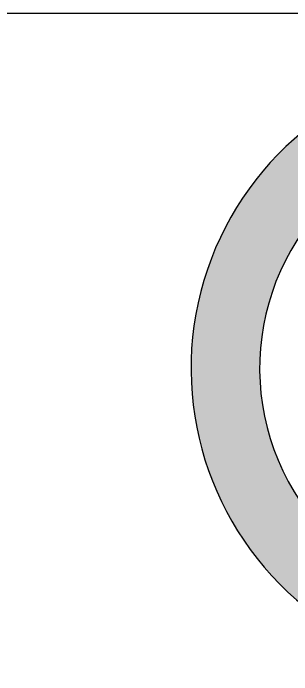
# Model space of a CAD drawing. Header units: millimetres. Extents: x 0.3 to 35.7, y 0.3 to 23.
# Drawn here: x 26.008 to 26.339, y 4.544 to 5.33 of the extents above; entities that cross this region are included whole.
import ezdxf

# ---------------------------------------------------------------- set-up
doc = ezdxf.new("R2010")
doc.units = ezdxf.units.MM
doc.header["$LTSCALE"] = 0.0833333333
doc.layers.add('FORMAT', color=7, linetype='Continuous')
doc.layers.add('SLD-0', color=179, linetype='Continuous')

# ---------------------------------------------------------------- blocks, each defined once
blk = doc.blocks.new('Block2')
at = {"linetype": 'Continuous', "true_color": 0x191924}
h = blk.add_hatch(color=250, dxfattribs=at)
edge = h.paths.add_edge_path(flags=0)
edge.add_arc((0.196252012840758, 0.0210749878098776), 0.0025000000000004, 301.317668625351, 360.0000000000008)
edge.add_line((0.1987520128407585, 0.0210749878098776), (0.1987520128407585, 0.0506980690146945))
edge.add_arc((0.1962520128407586, 0.0506980690146939), 0.0024999999999999, 1.31993e-11, 129.8871500096141)
edge.add_arc((0.1299866650000001, 0.1299866650000001), 0.1008333333333338, 40.31559131436558, 309.8871500096082, ccw=False)
edge.add_arc((0.2087775357079901, 0.1968430519114607), 0.0025000000000008, 220.3155913143497, 269.9999999999875)
edge.add_line((0.2087775357079895, 0.1943430519114599), (0.2429237649340995, 0.19434305191146))
edge.add_arc((0.1299866650000001, 0.1299866650000001), 0.129986665, 29.67633912094488, 301.3176686253514)
at = {"layer": 'SLD-0'}
for radius, start, end in [(0.1299866650000001, 29.6763391209, 301.3176686254), (0.100833333333334, 40.3155913144, 309.8871500096)]:
    blk.add_arc((0.129986665, 0.129986665), radius, start, end, dxfattribs=at)
blk = doc.blocks.new('Creare PDM Title Block')
at = {"layer": 'FORMAT'}
blk.add_line((25.4, 5.3299978109), (45.5071109674, 5.3299978109), dxfattribs=at)

msp = doc.modelspace()

# ---------------------------------------------------------------- block references
at = {"color": 7, "linetype": 'Continuous'}
msp.add_blockref('Creare PDM Title Block', (-10.5819741205, -1.969e-06), dxfattribs=at)
at = {"color": 7, "linetype": 'Continuous', "xscale": 2.8, "yscale": 2.8, "zscale": 2.8}
msp.add_blockref('Block2', (26.2193162957, 4.5441198861), dxfattribs=at)

doc.saveas('drawing.dxf')
